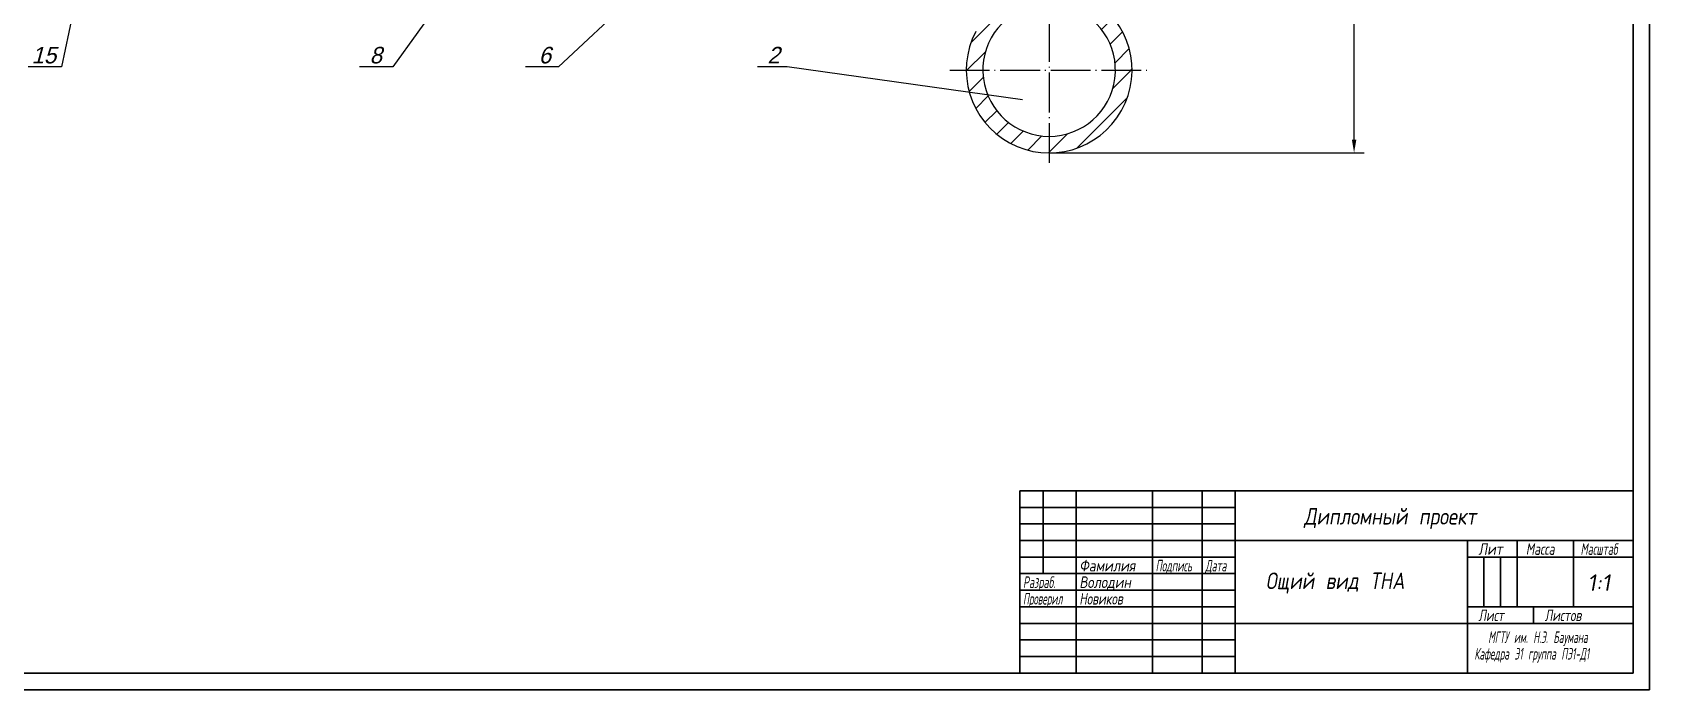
# Model space of a CAD drawing. Extents: x -1 to 839, y 2 to 596.
# Drawn here: x 351.3 to 839.2, y 2.1 to 200.4 of the extents above; entities that cross this region are included whole.
import ezdxf

# ---------------------------------------------------------------- set-up
doc = ezdxf.new("R2010")
doc.units = 0
doc.header["$MEASUREMENT"] = 0
doc.linetypes.add('ACAD_ISO04W100', pattern=[30.5, 24, -3, 0.5, -3])
doc.layers.get('0').update_dxf_attribs({"linetype": 'CONTINUOUS'})
doc.layers.get('DEFPOINTS').update_dxf_attribs({"linetype": 'CONTINUOUS'})
doc.layers.add('Рамка', color=52, linetype='CONTINUOUS', lineweight=35)
doc.layers.add('Текст', color=242, linetype='CONTINUOUS', lineweight=25)
doc.styles.add('5', font='txt.shx', dxfattribs={"width": 0.8, "oblique": 10, "height": 5})
doc.styles.add('CYRWIN', font='cyrwin.shx', dxfattribs={"oblique": 15, "height": 5})
pattern_1 = [(45, (20, 0), (-3.535534, 3.535534), [])]

msp = doc.modelspace()

# ---------------------------------------------------------------- hatches: boundary and pattern name
at = {"linetype": 'ByBlock'}
h = msp.add_hatch(dxfattribs=at)
h.set_pattern_fill('U', color=5, scale=5, angle=45, style=0, pattern_type=0)
h.set_pattern_definition(pattern_1)
h.paths.add_polyline_path([(653, 229), (653, 231), (650, 231), (650, 226.07, -0.69099), (644.75, 224.08), (636, 234), (634, 234), (621, 234), (621, 232), (618, 232), (618, 225), (636, 225), (636, 224.39), (639, 224.39), (639, 224.38), (641, 220), (639, 215.62), (639, 215.61), (636, 215.61), (636, 215), (623, 215), (623, 210), (618, 210), (618, 208), (631.47, 208, -0.564726), (635.89, 200.67, 0.121979), (633, 189), (638, 189, -0.341999), (653, 208.36)])
h.paths.add_polyline_path([(638, 189), (633, 189, 0.414214), (658, 164), (658, 169, -0.414214)])
h.paths.add_polyline_path([(683, 189), (678, 189, -0.414214), (658, 169), (658, 164, 0.414214)])
h.paths.add_polyline_path([(653, 391.64, -0.341999), (638, 411), (633, 411, 0.121979), (635.89, 399.33, -0.564726), (631.47, 392), (618, 392), (618, 390), (623, 390), (623, 385), (636, 385), (636, 384.39), (639, 384.39), (639, 384.38), (641, 380), (639, 375.62), (639, 375.61), (636, 375.61), (636, 375), (618, 375), (618, 368), (621, 368), (621, 366), (634, 366), (636, 366), (644.75, 375.92, -0.69099), (650, 373.93), (650, 369), (653, 369), (653, 371)])
h.paths.add_polyline_path([(658, 431), (658, 436, 0.414214), (633, 411), (638, 411, -0.414214)])
h.paths.add_polyline_path([(658, 436), (658, 431, -0.414214), (678, 411), (683, 411, 0.414214)])
h = msp.add_hatch(dxfattribs=at)
h.set_pattern_fill('U', color=5, scale=5, angle=45, style=0, pattern_type=0)
h.set_pattern_definition(pattern_1)
h.paths.add_polyline_path([(730, 256), (705, 256), (705, 254), (693.53, 254, 0.055072), (692.44, 253.88, 0.237888), (666.74, 232.79, -0.296848), (663.99, 231), (663, 231), (663, 229), (663, 208.36, -0.341999), (678, 189), (683, 189, 0.267949), (670.5, 210.65, -0.267949), (668, 214.98), (668, 222.76, -0.198912), (668.88, 224.88), (670.3, 226.3, 0.089531), (670.91, 227.18, -0.234804), (696.44, 247.88, -0.055072), (697.53, 248), (723, 248, -0.414214), (724, 249), (730, 249)])

# ---------------------------------------------------------------- linework, layer by layer
at = {"color": 5, "linetype": 'ByBlock'}
for p, q in [((750, 168), (750, 310)), ((382, 292), (360, 190)), ((491, 233), (460, 190)), ((557, 234), (510, 190)), ((360, 190), (350, 190)), ((460, 190), (450, 190)), ((510, 190), (500, 190)), ((579, 190), (570, 190)), ((650, 180), (579, 190)), ((658, 164), (753, 164))]:
    msp.add_line(p, q, dxfattribs=at)
at = {"color": 5, "linetype": 'ACAD_ISO04W100', "ltscale": 0.5}
for p, q in [((658, 234), (658, 160)), ((628, 189), (688, 189))]:
    msp.add_line(p, q, dxfattribs=at)
at = {"color": 7, "linetype": 'ByBlock'}
for radius, start, end in [(25, 152.1819, 60), (20, 104.4775, 75.5225)]:
    msp.add_arc((658, 189), radius, start, end, dxfattribs=at)
at = {"color": 5, "linetype": 'ByBlock'}
msp.add_solid([(749.33, 168), (750.67, 168), (750, 164)], dxfattribs=at)
at = {"layer": 'DEFPOINTS', "color": 0, "linetype": 'ByBlock'}
msp.add_point((658, 164), dxfattribs=at)
at = {"layer": 'Рамка', "color": 3}
for p, q in [((839.17, 596.09), (839.17, 2.09)), ((834.17, 7.09), (834.17, 591.09)), ((649.17, 62.09), (834.17, 62.09)), ((649.17, 7.09), (649.17, 62.09)), ((656.17, 62.09), (656.17, 37.09)), ((666.17, 62.09), (666.17, 7.09)), ((689.17, 62.09), (689.17, 7.09)), ((704.17, 62.09), (704.17, 7.09)), ((714.17, 62.09), (714.17, 7.09)), ((649.17, 57.09), (714.17, 57.09)), ((649.17, 52.09), (714.17, 52.09)), ((649.17, 47.09), (834.17, 47.09)), ((784.17, 47.09), (784.17, 7.09)), ((799.17, 47.09), (799.17, 27.09)), ((816.17, 47.09), (816.17, 27.09)), ((649.17, 42.09), (714.17, 42.09)), ((784.17, 42.09), (834.17, 42.09)), ((789.17, 42.09), (789.17, 27.09)), ((794.17, 42.09), (794.17, 27.09)), ((649.17, 37.09), (714.17, 37.09)), ((649.17, 32.09), (714.17, 32.09)), ((649.17, 27.09), (714.17, 27.09)), ((784.17, 27.09), (834.17, 27.09)), ((804.17, 27.09), (804.17, 22.09)), ((649.17, 22.09), (834.17, 22.09)), ((649.17, 17.09), (714.17, 17.09)), ((649.17, 12.09), (714.17, 12.09)), ((19.17, 7.09), (834.17, 7.09)), ((839.17, 2.09), (-0.83, 2.09))]:
    msp.add_line(p, q, dxfattribs=at)

# ---------------------------------------------------------------- texts
at = {"color": 5, "linetype": 'ByBlock', "style": 'CYRWIN', "oblique": 15}
for s, p in [('15', (351, 191)), ('8', (453, 191)), ('6', (504, 191)), ('2', (573, 191))]:
    msp.add_text(s, height=5, dxfattribs=at).set_placement(p)
at = {"layer": 'Текст', "color": 5, "style": '5', "oblique": 10}
for s, height, width, p in [('Дипломный проект', 5, 0.8, (734.91, 51.89)), ('Лит', 3.5, 0.8, (787.48, 42.76)), ('Масса', 3.5, 0.7, (801.82, 42.76)), ('Масштаб', 3.5, 0.6, (818.31, 42.76)), ('Фамилия', 3.5, 0.8, (667.11, 37.76)), ('Подпись', 3.5, 0.58, (690.11, 37.76)), ('Дата', 3.5, 0.58, (705.11, 37.76)), ('Разраб.', 3.5, 0.6, (650.11, 32.76)), ('Володин', 3.5, 0.8, (667.11, 32.76)), ('Ощий вид ТНА', 5, 0.8, (723.35, 32.42)), ('Проверил', 3.5, 0.55, (650.11, 27.76)), ('Новиков', 3.5, 0.7, (667.11, 27.76)), ('Лист', 3.5, 0.7, (787.48, 22.76)), ('Листов', 3.5, 0.7, (807.48, 22.76)), ('МГТУ им. Н.Э. Баумана ', 3.5, 0.55, (790.46, 16.17)), ('Кафедра Э1 группа ПЭ1-Д1', 3.5, 0.55, (786.29, 11.17))]:
    msp.add_text(s, height=height, dxfattribs=dict(at, width=width)).set_placement(p)
msp.add_text('1:1', height=5, dxfattribs=at).set_placement((820.41, 31.87))

doc.saveas('drawing.dxf')
